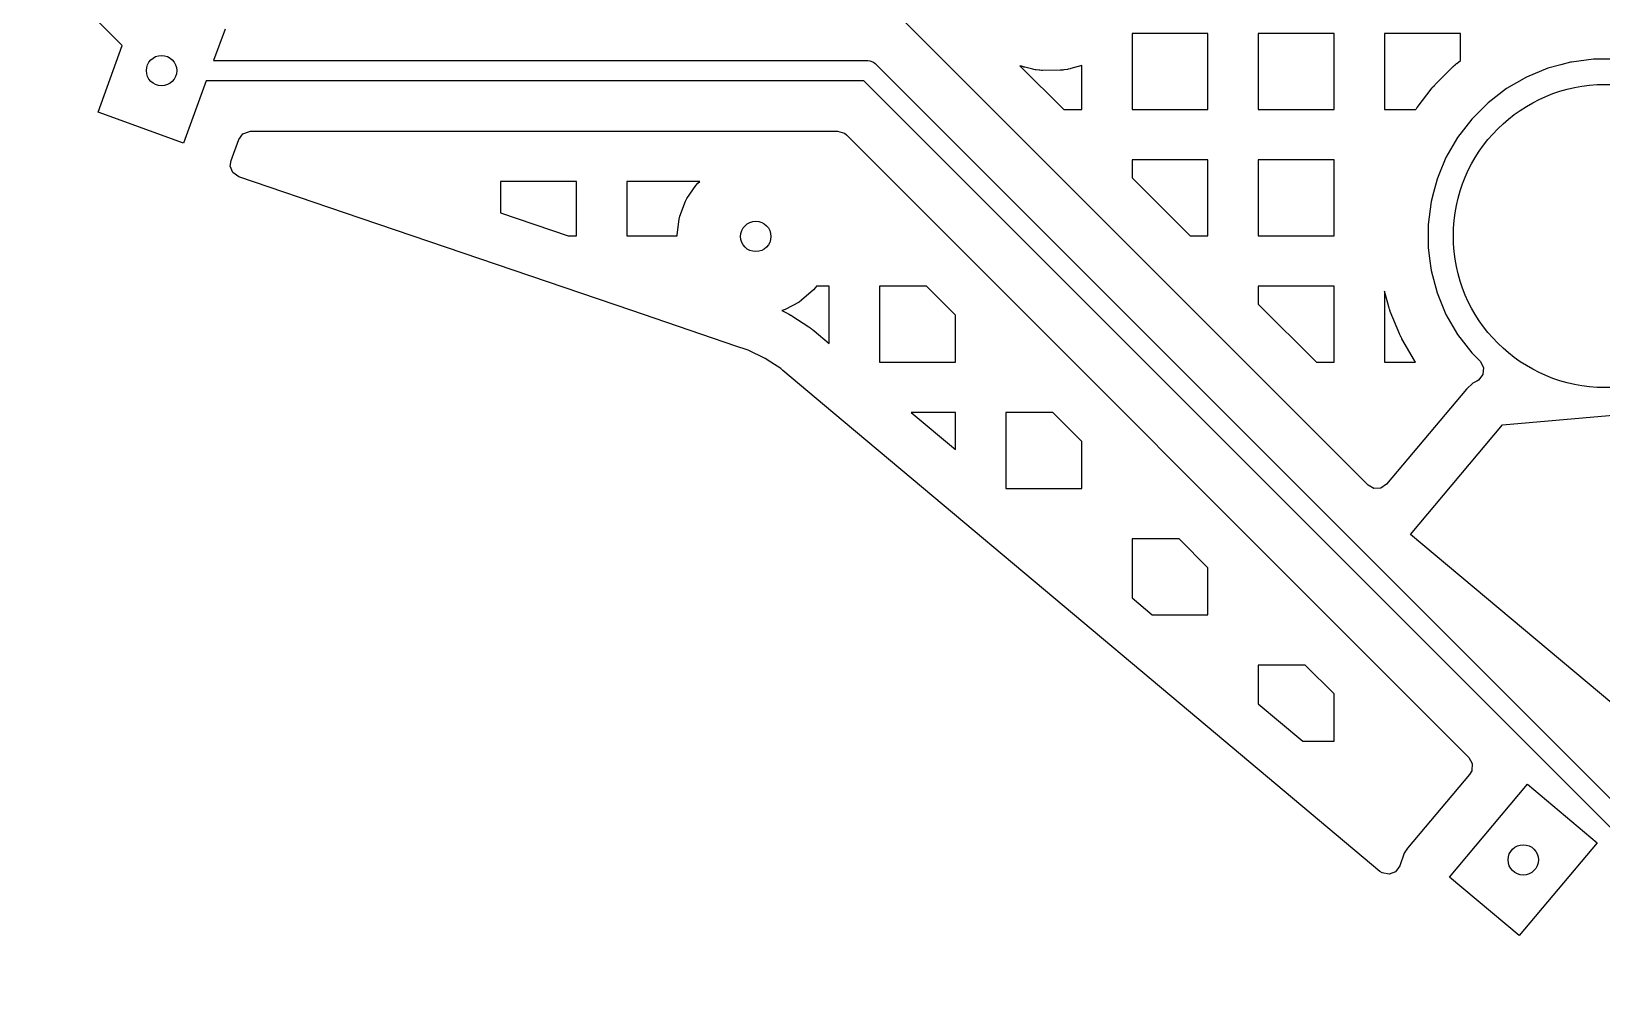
# Model space of a CAD drawing. Extents: x 2.49 to 8.57, y -5.87 to -1.87.
# Drawn here: x 7.235 to 7.847, y -5.598 to -5.226 of the extents above; entities that cross this region are included whole.
import ezdxf

# ---------------------------------------------------------------- set-up
doc = ezdxf.new("R2010")
doc.units = 0
doc.header["$MEASUREMENT"] = 0
doc.layers.add('BLACK', color=7, linetype='CONTINUOUS')

msp = doc.modelspace()

# ---------------------------------------------------------------- linework, layer by layer
at = {"layer": 'BLACK', "linetype": 'CONTINUOUS'}
for p, q in [((7.27022, -5.23138), (7.19939, -5.16055)), ((7.31025, -5.22498), (7.30581, -5.23718)), ((7.57997, -5.22688), (7.57529, -5.2222)), ((7.2608, -5.25726), (7.27022, -5.23138)), ((7.5923, -5.23921), (7.57997, -5.22688)), ((7.57997, -5.22688), (7.57997, -5.22688)), ((7.69331, -5.22669), (7.66371, -5.22669)), ((7.66371, -5.22669), (7.66371, -5.2563)), ((7.69331, -5.2563), (7.69331, -5.22669)), ((7.74253, -5.22669), (7.71292, -5.22669)), ((7.71292, -5.22669), (7.71292, -5.2563)), ((7.74253, -5.2563), (7.74253, -5.22669)), ((7.79174, -5.22669), (7.76213, -5.22669)), ((7.76213, -5.22669), (7.76213, -5.2563)), ((7.79174, -5.23717), (7.79174, -5.22669)), ((7.30581, -5.23718), (7.56078, -5.23718)), ((7.56078, -5.23718), (7.56155, -5.23726)), ((7.56155, -5.23726), (7.56296, -5.23785)), ((7.56296, -5.23785), (7.56356, -5.23833)), ((7.79028, -5.23829), (7.79174, -5.23717)), ((7.83453, -5.23784), (7.83084, -5.23882)), ((7.83496, -5.23778), (7.83453, -5.23784)), ((7.84349, -5.23666), (7.83496, -5.23778)), ((7.85252, -5.23666), (7.84349, -5.23666)), ((7.84349, -5.23666), (7.84349, -5.23666)), ((7.56356, -5.23833), (7.91849, -5.59326)), ((7.63598, -5.28289), (7.5923, -5.23921)), ((7.62048, -5.23937), (7.62003, -5.23921)), ((7.62003, -5.23921), (7.63712, -5.2563)), ((7.6206, -5.23942), (7.62048, -5.23937)), ((7.62085, -5.2395), (7.6206, -5.23942)), ((7.62097, -5.23954), (7.62085, -5.2395)), ((7.62148, -5.23969), (7.62097, -5.23954)), ((7.6216, -5.23973), (7.62148, -5.23969)), ((7.62186, -5.2398), (7.6216, -5.23973)), ((7.62198, -5.23983), (7.62186, -5.2398)), ((7.62512, -5.24061), (7.62198, -5.23983)), ((7.62542, -5.24067), (7.62512, -5.24061)), ((7.62603, -5.24078), (7.62542, -5.24067)), ((7.62633, -5.24083), (7.62603, -5.24078)), ((7.62755, -5.24097), (7.62633, -5.24083)), ((7.62785, -5.24099), (7.62755, -5.24097)), ((7.62846, -5.24103), (7.62785, -5.24099)), ((7.62877, -5.24104), (7.62846, -5.24103)), ((7.63575, -5.24098), (7.62877, -5.24104)), ((7.6361, -5.24097), (7.63575, -5.24098)), ((7.6368, -5.24091), (7.6361, -5.24097)), ((7.63714, -5.24087), (7.6368, -5.24091)), ((7.63853, -5.24066), (7.63714, -5.24087)), ((7.63887, -5.24059), (7.63853, -5.24066)), ((7.63956, -5.24044), (7.63887, -5.24059)), ((7.6399, -5.24035), (7.63956, -5.24044)), ((7.6441, -5.23908), (7.6399, -5.24035)), ((7.6441, -5.2563), (7.6441, -5.23908)), ((7.78199, -5.2464), (7.78883, -5.23956)), ((7.78883, -5.23956), (7.78895, -5.23945)), ((7.78895, -5.23945), (7.78918, -5.23923)), ((7.78918, -5.23923), (7.7893, -5.23912)), ((7.7893, -5.23912), (7.78978, -5.23869)), ((7.78978, -5.23869), (7.7899, -5.23859)), ((7.7899, -5.23859), (7.79015, -5.23839)), ((7.79015, -5.23839), (7.79028, -5.23829)), ((7.81746, -5.24363), (7.80963, -5.24815)), ((7.8258, -5.24017), (7.81746, -5.24363)), ((7.81746, -5.24363), (7.81746, -5.24363)), ((7.83084, -5.23882), (7.8258, -5.24017)), ((7.30294, -5.24506), (7.29409, -5.26938)), ((7.55915, -5.24506), (7.30294, -5.24506)), ((7.91177, -5.59768), (7.55915, -5.24506)), ((7.77483, -5.25552), (7.78072, -5.24785)), ((7.78072, -5.24785), (7.78082, -5.24772)), ((7.78082, -5.24772), (7.78102, -5.24747)), ((7.78102, -5.24747), (7.78113, -5.24735)), ((7.78113, -5.24735), (7.78155, -5.24687)), ((7.78155, -5.24687), (7.78166, -5.24675)), ((7.78166, -5.24675), (7.78188, -5.24651)), ((7.78188, -5.24651), (7.78199, -5.2464)), ((7.80963, -5.24815), (7.80247, -5.25365)), ((7.77428, -5.2563), (7.77445, -5.25604)), ((7.77445, -5.25604), (7.77455, -5.25591)), ((7.77455, -5.25591), (7.77473, -5.25565)), ((7.77473, -5.25565), (7.77483, -5.25552)), ((7.80247, -5.25365), (7.79608, -5.26004)), ((7.29409, -5.26938), (7.2608, -5.25726)), ((7.63712, -5.2563), (7.6441, -5.2563)), ((7.66371, -5.2563), (7.69331, -5.2563)), ((7.71292, -5.2563), (7.74253, -5.2563)), ((7.76213, -5.2563), (7.77428, -5.2563)), ((7.79608, -5.26004), (7.79058, -5.2672)), ((7.31259, -5.27618), (7.31557, -5.26797)), ((7.31557, -5.26797), (7.3172, -5.26576)), ((7.3172, -5.26576), (7.31977, -5.26478)), ((7.31977, -5.26478), (7.32016, -5.26476)), ((7.32016, -5.26476), (7.54896, -5.26476)), ((7.54896, -5.26476), (7.5516, -5.26554)), ((7.5516, -5.26554), (7.55241, -5.26619)), ((7.55241, -5.26619), (7.795, -5.50878)), ((7.79058, -5.2672), (7.78606, -5.27503)), ((7.31232, -5.27833), (7.31259, -5.27618)), ((7.31335, -5.28088), (7.31232, -5.27833)), ((7.69331, -5.27591), (7.66371, -5.27591)), ((7.66371, -5.27591), (7.66371, -5.28289)), ((7.69331, -5.30551), (7.69331, -5.27591)), ((7.74253, -5.27591), (7.71292, -5.27591)), ((7.71292, -5.27591), (7.71292, -5.30551)), ((7.74253, -5.30551), (7.74253, -5.27591)), ((7.78606, -5.27503), (7.78329, -5.28172)), ((7.78606, -5.27503), (7.78606, -5.27503)), ((7.3156, -5.28247), (7.31335, -5.28088)), ((7.35685, -5.29652), (7.3156, -5.28247)), ((7.44725, -5.28437), (7.41764, -5.28437)), ((7.41764, -5.28437), (7.41764, -5.29652)), ((7.44725, -5.30551), (7.44725, -5.28437)), ((7.49527, -5.28437), (7.46686, -5.28437)), ((7.46686, -5.28437), (7.46686, -5.30551)), ((7.49024, -5.29099), (7.49377, -5.28588)), ((7.49377, -5.28588), (7.49455, -5.285)), ((7.49455, -5.285), (7.49527, -5.28437)), ((7.68519, -5.3321), (7.63598, -5.28289)), ((7.66371, -5.28289), (7.68633, -5.30551)), ((7.7826, -5.28337), (7.78121, -5.28859)), ((7.78329, -5.28172), (7.7826, -5.28337)), ((7.48749, -5.29785), (7.4897, -5.29204)), ((7.4897, -5.29204), (7.49024, -5.29099)), ((7.78027, -5.2921), (7.77909, -5.30106)), ((7.78121, -5.28859), (7.78027, -5.2921)), ((7.78027, -5.2921), (7.78027, -5.2921)), ((7.46875, -5.33464), (7.35685, -5.29652)), ((7.41764, -5.29652), (7.44404, -5.30551)), ((7.48646, -5.30516), (7.48721, -5.29899)), ((7.48721, -5.29899), (7.48749, -5.29785)), ((7.48646, -5.30551), (7.48646, -5.30516)), ((7.77909, -5.30106), (7.77909, -5.31009)), ((7.44404, -5.30551), (7.44725, -5.30551)), ((7.46686, -5.30551), (7.48646, -5.30551)), ((7.68633, -5.30551), (7.69331, -5.30551)), ((7.71292, -5.30551), (7.74253, -5.30551)), ((7.77909, -5.31009), (7.77964, -5.31429)), ((7.77964, -5.31429), (7.78027, -5.31905)), ((7.78027, -5.31905), (7.78027, -5.31905)), ((7.78027, -5.31905), (7.7826, -5.32777)), ((7.53962, -5.3265), (7.53497, -5.33062)), ((7.5404, -5.32561), (7.53962, -5.3265)), ((7.54074, -5.32512), (7.5404, -5.32561)), ((7.54568, -5.32512), (7.54074, -5.32512)), ((7.54568, -5.34748), (7.54568, -5.32512)), ((7.58362, -5.32512), (7.56528, -5.32512)), ((7.56528, -5.32512), (7.56528, -5.35472)), ((7.59489, -5.33639), (7.58362, -5.32512)), ((7.74253, -5.32512), (7.71292, -5.32512)), ((7.71292, -5.32512), (7.71292, -5.3321)), ((7.74253, -5.35472), (7.74253, -5.32512)), ((7.76375, -5.33316), (7.76213, -5.32712)), ((7.76213, -5.32712), (7.76213, -5.35472)), ((7.7826, -5.32777), (7.78606, -5.33612)), ((7.47292, -5.33607), (7.46875, -5.33464)), ((7.5274, -5.33459), (7.52718, -5.33464)), ((7.52718, -5.33464), (7.52953, -5.33578)), ((7.5285, -5.33417), (7.5274, -5.33459)), ((7.534, -5.33129), (7.5285, -5.33417)), ((7.52953, -5.33578), (7.52967, -5.33585)), ((7.53497, -5.33062), (7.534, -5.33129)), ((7.75574, -5.40265), (7.68519, -5.3321)), ((7.71292, -5.3321), (7.73555, -5.35472)), ((7.76379, -5.33331), (7.76375, -5.33316)), ((7.76389, -5.33362), (7.76379, -5.33331)), ((7.76394, -5.33377), (7.76389, -5.33362)), ((7.76414, -5.33438), (7.76394, -5.33377)), ((7.7642, -5.33453), (7.76414, -5.33438)), ((7.76431, -5.33483), (7.7642, -5.33453)), ((7.76437, -5.33498), (7.76431, -5.33483)), ((7.76807, -5.34392), (7.76437, -5.33498)), ((7.50977, -5.34862), (7.47292, -5.33607)), ((7.52967, -5.33585), (7.52994, -5.33599)), ((7.52994, -5.33599), (7.53007, -5.33607)), ((7.53007, -5.33607), (7.5306, -5.33636)), ((7.5306, -5.33636), (7.53072, -5.33644)), ((7.53072, -5.33644), (7.53098, -5.33659)), ((7.53098, -5.33659), (7.53111, -5.33667)), ((7.53111, -5.33667), (7.53774, -5.34097)), ((7.53774, -5.34097), (7.53786, -5.34105)), ((7.53786, -5.34105), (7.53811, -5.34122)), ((7.53811, -5.34122), (7.53823, -5.34131)), ((7.53823, -5.34131), (7.53872, -5.34167)), ((7.53872, -5.34167), (7.53884, -5.34176)), ((7.53884, -5.34176), (7.53908, -5.34195)), ((7.59489, -5.35472), (7.59489, -5.33639)), ((7.78606, -5.33612), (7.78606, -5.33612)), ((7.78606, -5.33612), (7.79058, -5.34394)), ((7.53908, -5.34195), (7.53919, -5.34204)), ((7.53919, -5.34204), (7.5398, -5.34255)), ((7.5398, -5.34255), (7.5398, -5.34256)), ((7.5398, -5.34256), (7.54568, -5.34748)), ((7.76813, -5.34407), (7.76807, -5.34392)), ((7.76827, -5.34436), (7.76813, -5.34407)), ((7.76834, -5.3445), (7.76827, -5.34436)), ((7.76862, -5.34508), (7.76834, -5.3445)), ((7.76869, -5.34522), (7.76862, -5.34508)), ((7.76884, -5.34551), (7.76869, -5.34522)), ((7.76892, -5.34565), (7.76884, -5.34551)), ((7.77376, -5.35403), (7.76892, -5.34565)), ((7.79058, -5.34394), (7.79608, -5.35111)), ((7.51331, -5.34983), (7.50977, -5.34862)), ((7.51414, -5.35011), (7.51331, -5.34983)), ((7.51331, -5.34983), (7.51331, -5.34983)), ((7.51415, -5.35011), (7.51414, -5.35011)), ((7.51414, -5.35011), (7.51414, -5.35011)), ((7.5207, -5.35329), (7.51415, -5.35011)), ((7.52291, -5.35472), (7.5207, -5.35329)), ((7.77384, -5.35416), (7.77376, -5.35403)), ((7.77401, -5.35444), (7.77384, -5.35416)), ((7.79608, -5.35111), (7.79608, -5.35111)), ((7.79608, -5.35111), (7.79932, -5.35435)), ((7.52682, -5.35726), (7.52291, -5.35472)), ((7.52741, -5.35775), (7.52682, -5.35726)), ((7.52682, -5.35726), (7.52682, -5.35726)), ((7.52763, -5.35793), (7.52741, -5.35775)), ((7.52741, -5.35775), (7.52741, -5.35775)), ((7.54717, -5.37433), (7.52763, -5.35793)), ((7.52763, -5.35793), (7.52763, -5.35793)), ((7.56528, -5.35472), (7.59489, -5.35472)), ((7.73555, -5.35472), (7.74253, -5.35472)), ((7.76213, -5.35472), (7.7742, -5.35472)), ((7.7741, -5.35457), (7.77401, -5.35444)), ((7.7742, -5.35472), (7.7741, -5.35457)), ((7.80044, -5.35951), (7.79879, -5.36171)), ((7.79932, -5.35435), (7.80064, -5.35677)), ((7.80064, -5.35677), (7.80044, -5.35951)), ((7.79405, -5.36525), (7.76293, -5.40233)), ((7.7965, -5.36298), (7.79405, -5.36525)), ((7.79405, -5.36525), (7.79405, -5.36525)), ((7.79812, -5.36213), (7.7965, -5.36298)), ((7.79879, -5.36171), (7.79812, -5.36213)), ((7.58245, -5.40394), (7.54717, -5.37433)), ((7.59489, -5.37433), (7.57767, -5.37433)), ((7.57767, -5.37433), (7.59489, -5.38878)), ((7.59489, -5.38878), (7.59489, -5.37433)), ((7.63283, -5.37433), (7.61449, -5.37433)), ((7.61449, -5.37433), (7.61449, -5.40394)), ((7.6441, -5.3856), (7.63283, -5.37433)), ((7.80811, -5.37915), (7.87372, -5.37341)), ((7.77225, -5.42189), (7.80811, -5.37915)), ((7.6441, -5.40394), (7.6441, -5.3856)), ((7.75789, -5.4039), (7.75574, -5.40265)), ((7.76293, -5.40233), (7.76064, -5.40386)), ((7.6332, -5.44652), (7.58245, -5.40394)), ((7.61449, -5.40394), (7.6441, -5.40394)), ((7.76064, -5.40386), (7.75789, -5.4039)), ((7.68204, -5.42354), (7.66371, -5.42354)), ((7.66371, -5.42354), (7.66371, -5.44652)), ((7.69331, -5.43482), (7.68204, -5.42354)), ((7.85066, -5.48768), (7.77225, -5.42189)), ((7.69331, -5.45315), (7.69331, -5.43482)), ((7.68242, -5.48782), (7.6332, -5.44652)), ((7.66371, -5.44652), (7.67161, -5.45315)), ((7.67161, -5.45315), (7.69331, -5.45315)), ((7.73125, -5.47276), (7.71292, -5.47276)), ((7.71292, -5.47276), (7.71292, -5.48782)), ((7.74253, -5.48403), (7.73125, -5.47276)), ((7.76031, -5.55318), (7.68242, -5.48782)), ((7.71292, -5.48782), (7.73026, -5.50236)), ((7.74253, -5.50236), (7.74253, -5.48403)), ((7.73026, -5.50236), (7.74253, -5.50236)), ((7.795, -5.50878), (7.79632, -5.51119)), ((7.79632, -5.51119), (7.79612, -5.51393)), ((7.79529, -5.51537), (7.77112, -5.54417)), ((7.78742, -5.55539), (7.81779, -5.5192)), ((7.79612, -5.51393), (7.79529, -5.51537)), ((7.81779, -5.5192), (7.84493, -5.54198)), ((7.84493, -5.54198), (7.81457, -5.57817)), ((7.7698, -5.54613), (7.76805, -5.55107)), ((7.77112, -5.54417), (7.7698, -5.54613)), ((7.76118, -5.55376), (7.76031, -5.55318)), ((7.76387, -5.5543), (7.76118, -5.55376)), ((7.76644, -5.5533), (7.76387, -5.5543)), ((7.76805, -5.55107), (7.76644, -5.5533)), ((7.81457, -5.57817), (7.78742, -5.55539))]:
    msp.add_line(p, q, dxfattribs=at)
at = {"layer": 'BLACK'}
for centre, radius in [((7.28552, -5.24112), 0.00591), ((7.848, -5.30557), 0.05906), ((7.51709, -5.30575), 0.00591), ((7.81618, -5.54869), 0.00591)]:
    msp.add_circle(centre, radius, dxfattribs=at)

doc.saveas('drawing.dxf')
